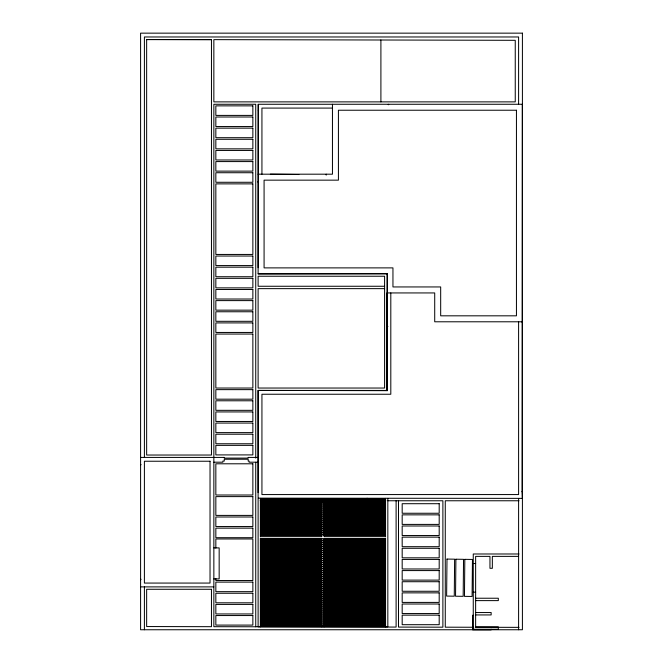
<?xml version="1.0" encoding="UTF-8"?>
<svg xmlns="http://www.w3.org/2000/svg" width="663" height="663" viewBox="0 0 663 663"><rect width="100%" height="100%" fill="white"/><g stroke="black" fill="none" stroke-linecap="round" stroke-linejoin="round"><path stroke-width="0.99" d="M388.178 104.505L388.651 104.746L388.651 104.265M390.805 292.938L390.805 394.245L261.935 394.245L261.935 494.565L518.599 494.565L518.599 321.787M258.355 498.145L522.411 498.377L522.411 492.054L521.938 491.581L522.411 491.581L522.411 104.265L258.114 104.265L258.114 110.108L258.595 110.588L258.114 110.588L258.114 267.686M258.114 182.292L258.114 181.505M258.355 104.505L258.114 273.852L387.225 273.612L387.225 390.664L258.114 390.424L258.114 492.054L258.595 492.534L258.114 492.534M522.411 104.265L522.171 491.581M387.225 390.664L387.225 273.612M366.747 498.377L367.534 498.377M146.647 39.631L211.464 39.631L211.464 455.033L146.647 455.033L146.647 39.49L211.464 39.631M332.453 108.086L261.935 108.086L261.935 174.187M258.114 174.187L332.453 174.187L332.453 104.265M298.864 174.526L270.347 174.187M258.114 273.852L386.985 273.852M384.598 286.259L258.114 286.259L258.114 276.239L384.598 276.239L384.598 388.037L258.114 388.037L258.114 288.645L384.598 288.645M386.985 292.938L434.713 292.938L434.713 321.787L522.411 321.787M522.411 322.259L521.938 321.787M386.985 326.353L387.921 326.353M387.325 354.871L387.325 381.001M386.985 382.195L387.325 353.677M140.589 457.42L224.268 457.42L224.268 458.1L248.177 458.1L248.177 457.42L258.114 457.42M213.851 462.194L222.859 462.194L222.859 461.067L224.268 461.067L224.268 459.244L248.177 459.244L248.177 461.067L249.106 461.067L249.106 462.194L258.114 462.194M140.589 464.581L141.062 464.581L140.589 465.061M260.393 498.609L385.559 498.609M260.393 499.032L385.559 499.032M260.393 499.894L385.559 499.894M260.393 500.598L385.559 500.598M260.178 500.764L385.816 500.764M387.872 500.764L442.884 500.764L442.884 627.19L398.496 627.082L398.496 500.764M519.005 500.764L445.271 500.764L445.271 627.19L473.258 627.256M260.393 501.013L385.559 501.013M260.393 501.874L385.559 501.874M260.393 502.579L321.422 502.579M323.494 502.579L385.559 502.579M260.393 503.002L385.559 503.002M260.393 503.855L321.422 503.855M323.494 503.855L385.559 503.855M260.393 504.56L321.422 504.56M323.494 504.56L385.559 504.56M260.393 504.982L385.559 504.982M260.393 505.836L321.422 505.836M323.494 505.836L385.559 505.836M260.393 506.54L321.422 506.54M323.494 506.54L385.559 506.54M260.393 506.963L385.559 506.963M260.393 507.825L321.422 507.825M323.494 507.825L385.559 507.825M260.393 508.529L321.422 508.529M323.494 508.529L385.559 508.529M260.393 508.944L385.559 508.944M260.393 509.806L321.422 509.806M323.494 509.806L385.559 509.806M260.393 510.51L321.422 510.51M323.494 510.51L385.559 510.51M260.393 510.933L385.559 510.933M260.393 511.786L321.422 511.786M323.494 511.786L385.559 511.786M260.393 512.491L321.422 512.491M323.494 512.491L385.559 512.491M260.393 512.913L385.559 512.913M260.393 513.767L321.422 513.767M323.494 513.767L385.559 513.767M260.393 514.471L321.422 514.471M323.494 514.471L385.559 514.471M260.393 514.894L385.559 514.894M260.393 515.756L321.422 515.756M323.494 515.756L385.559 515.756M260.393 516.46L321.422 516.46M323.494 516.46L385.559 516.46M260.393 516.875L385.559 516.875M260.393 517.737L321.422 517.737M323.494 517.737L385.559 517.737M260.393 518.441L321.422 518.441M323.494 518.441L385.559 518.441M260.393 518.864L385.559 518.864M260.393 519.717L321.422 519.717M323.494 519.717L385.559 519.717M260.393 520.422L321.422 520.422M323.494 520.422L385.559 520.422M260.393 520.845L385.559 520.845M260.393 521.698L321.422 521.698M323.494 521.698L385.559 521.698M260.393 522.403L321.422 522.403M323.494 522.403L385.559 522.403M260.393 522.825L385.559 522.825M260.393 523.687L321.422 523.687M323.494 523.687L385.559 523.687M260.393 524.392L321.422 524.392M323.494 524.392L385.559 524.392M260.393 524.806L385.559 524.806M260.393 525.668L321.422 525.668M323.494 525.668L385.559 525.668M260.393 526.372L321.422 526.372M323.494 526.372L385.559 526.372M260.393 526.795L385.559 526.795M260.393 527.649L321.422 527.649M323.494 527.649L385.559 527.649M260.393 528.353L321.422 528.353M323.494 528.353L385.559 528.353M260.393 528.776L385.559 528.776M260.393 529.629L321.422 529.629M323.494 529.629L385.559 529.629M260.393 530.334L321.422 530.334M323.494 530.334L385.559 530.334M260.393 530.756L385.559 530.756M260.393 531.618L321.422 531.618M323.494 531.618L385.559 531.618M260.393 532.323L321.422 532.323M323.494 532.323L385.559 532.323M260.393 532.737L385.559 532.737M260.393 533.599L321.422 533.599M323.494 533.599L385.559 533.599M260.393 534.303L321.422 534.303M323.494 534.303L385.559 534.303M260.393 534.726L385.559 534.726M260.393 535.58L321.422 535.58M323.494 535.58L385.559 535.58M260.393 538.688L385.559 538.688M260.393 539.036L321.82 539.036L321.82 626.792M385.559 539.036L324.099 539.036L324.099 626.792M260.393 539.549L321.422 539.549M323.494 539.549L385.559 539.549M260.393 540.254L321.422 540.254M323.494 540.254L385.559 540.254M260.393 540.668L385.559 540.668M260.393 541.53L321.422 541.53M323.494 541.53L385.559 541.53M260.393 542.235L321.422 542.235M323.494 542.235L385.559 542.235M260.393 542.657L385.559 542.657M260.393 543.511L321.422 543.511M323.494 543.511L385.559 543.511M260.393 544.215L321.422 544.215M323.494 544.215L385.559 544.215M260.393 544.638L385.559 544.638M260.393 545.492L321.422 545.492M323.494 545.492L385.559 545.492M260.393 546.196L321.422 546.196M323.494 546.196L385.559 546.196M260.393 546.619L385.559 546.619M260.393 547.481L321.422 547.481M323.494 547.481L385.559 547.481M213.851 547.895L219.163 547.895L219.163 578.923L213.851 578.923M260.393 548.185L321.422 548.185M323.494 548.185L385.559 548.185M260.393 548.599L385.559 548.599M260.393 549.461L321.422 549.461M323.494 549.461L385.559 549.461M260.393 550.166L321.422 550.166M323.494 550.166L385.559 550.166M260.393 550.588L385.559 550.588M260.393 551.442L321.422 551.442M323.494 551.442L385.559 551.442M260.393 552.146L321.422 552.146M323.494 552.146L385.559 552.146M260.393 552.569L385.559 552.569M260.393 553.423L321.422 553.423M323.494 553.423L385.559 553.423M519.013 553.986L473.258 553.986L473.258 629.253L498.311 629.253L498.311 626.866L475.636 626.866L475.636 556.373L489.957 556.373L489.957 568.299L492.344 568.299L492.344 556.373L518.599 556.373M260.393 554.127L321.422 554.127M323.494 554.127L385.559 554.127M260.393 554.55L385.559 554.55M260.393 555.412L321.422 555.412M323.494 555.412L385.559 555.412M260.393 556.116L321.422 556.116M323.494 556.116L385.559 556.116M260.393 556.53L385.559 556.53M260.393 557.392L321.422 557.392M323.494 557.392L385.559 557.392M260.393 558.097L321.422 558.097M323.494 558.097L385.559 558.097M260.393 558.519L385.559 558.519M260.393 559.373L321.422 559.373M323.494 559.373L385.559 559.373M260.393 560.078L321.422 560.078M323.494 560.078L385.559 560.078M260.393 560.5L385.559 560.5M260.393 561.354L321.422 561.354M323.494 561.354L385.559 561.354M260.393 562.058L321.422 562.058M323.494 562.058L385.559 562.058M260.393 562.481L385.559 562.481M260.393 563.343L321.422 563.343M323.494 563.343L385.559 563.343M473.258 563.525L475.636 563.525M260.393 564.047L321.422 564.047M323.494 564.047L385.559 564.047M260.393 564.462L385.559 564.462M260.393 565.324L321.422 565.324M323.494 565.324L385.559 565.324M260.393 566.028L321.422 566.028M323.494 566.028L385.559 566.028M260.393 566.451L385.559 566.451M260.393 567.304L321.422 567.304M323.494 567.304L385.559 567.304M260.393 568.009L321.422 568.009M323.494 568.009L385.559 568.009M260.393 568.431L385.559 568.431M260.393 569.285L321.422 569.285M323.494 569.285L385.559 569.285M260.393 569.989L321.422 569.989M323.494 569.989L385.559 569.989M260.393 570.412L385.559 570.412M260.393 571.274L321.422 571.274M323.494 571.274L385.559 571.274M260.393 571.978L321.422 571.978M323.494 571.978L385.559 571.978M260.393 572.401L385.559 572.401M260.393 573.255L321.422 573.255M323.494 573.255L385.559 573.255M260.393 573.959L321.422 573.959M323.494 573.959L385.559 573.959M260.393 574.382L385.559 574.382M260.393 575.235L321.422 575.235M323.494 575.235L385.559 575.235M260.393 575.94L321.422 575.94M323.494 575.94L385.559 575.94M260.393 576.362L385.559 576.362M260.393 577.216L321.422 577.216M323.494 577.216L385.559 577.216M260.393 577.921L321.422 577.921M323.494 577.921L385.559 577.921M260.393 578.343L385.559 578.343M260.393 579.205L321.422 579.205M323.494 579.205L385.559 579.205M140.589 579.247L141.062 579.247L140.589 579.727M260.393 579.91L321.422 579.91M323.494 579.91L385.559 579.91M260.393 580.332L385.559 580.332M260.393 581.186L321.422 581.186M323.494 581.186L385.559 581.186M260.393 581.89L321.422 581.89M323.494 581.89L385.559 581.89M260.393 582.313L385.559 582.313M260.393 583.167L321.422 583.167M323.494 583.167L385.559 583.167M260.393 583.871L321.422 583.871M323.494 583.871L385.559 583.871M260.393 584.294L385.559 584.294M260.393 585.147L321.422 585.147M323.494 585.147L385.559 585.147M260.393 585.86L321.422 585.86M323.494 585.86L385.559 585.86M260.393 586.274L385.559 586.274M140.589 586.888L213.851 586.888M260.393 587.136L321.422 587.136M323.494 587.136L385.559 587.136M260.393 587.841L321.422 587.841M323.494 587.841L385.559 587.841M260.393 588.263L385.559 588.263M260.393 589.117L321.422 589.117M323.494 589.117L385.559 589.117M260.393 589.821L321.422 589.821M323.494 589.821L385.559 589.821M260.393 590.244L385.559 590.244M260.393 591.098L321.422 591.098M323.494 591.098L385.559 591.098M260.393 591.802L321.422 591.802M323.494 591.802L385.559 591.802M473.258 592.167L475.636 592.167M260.393 592.225L385.559 592.225M260.393 593.078L321.422 593.078M323.494 593.078L385.559 593.078M260.393 593.791L321.422 593.791M323.494 593.791L385.559 593.791M260.393 594.205L385.559 594.205M260.393 595.067L321.422 595.067M323.494 595.067L385.559 595.067M260.393 595.772L321.422 595.772M323.494 595.772L385.559 595.772M260.393 596.194L385.559 596.194M260.393 597.048L321.422 597.048M323.494 597.048L385.559 597.048M260.393 597.753L321.422 597.753M323.494 597.753L385.559 597.753M260.393 598.175L385.559 598.175M475.636 598.233L498.311 598.233L498.311 600.62L475.636 600.62M260.393 599.029L321.422 599.029M323.494 599.029L385.559 599.029M260.393 599.733L321.422 599.733M323.494 599.733L385.559 599.733M260.393 600.156L385.559 600.156M260.393 601.01L321.422 601.01M323.494 601.01L385.559 601.01M260.393 601.722L321.422 601.722M323.494 601.722L385.559 601.722M260.393 602.137L385.559 602.137M260.393 602.576L321.422 602.576M323.494 602.576L385.559 602.576M260.393 602.999L321.422 602.999M323.494 602.999L385.559 602.999M260.393 603.703L321.422 603.703M323.494 603.703L385.559 603.703M260.393 604.126L385.559 604.126M260.393 604.557L321.422 604.557M323.494 604.557L385.559 604.557M260.393 604.979L321.422 604.979M323.494 604.979L385.559 604.979M260.393 605.684L321.422 605.684M323.494 605.684L385.559 605.684M260.393 606.106L385.559 606.106M260.393 606.537L321.422 606.537M323.494 606.537L385.559 606.537M260.393 606.96L321.422 606.96M323.494 606.96L385.559 606.96M260.393 607.664L321.422 607.664M323.494 607.664L385.559 607.664M260.393 608.087L385.559 608.087M260.393 608.526L321.422 608.526M323.494 608.526L385.559 608.526M260.393 608.941L321.422 608.941M323.494 608.941L385.559 608.941M260.393 609.653L321.422 609.653M323.494 609.653L385.559 609.653M260.393 610.068L385.559 610.068M260.393 610.507L321.422 610.507M323.494 610.507L385.559 610.507M260.393 610.93L321.422 610.93M323.494 610.93L385.559 610.93M260.393 611.634L321.422 611.634M323.494 611.634L385.559 611.634M260.393 612.057L385.559 612.057M260.393 612.488L321.422 612.488M323.494 612.488L385.559 612.488M475.636 612.546L491.15 612.546L491.15 614.933L475.636 614.933M260.393 612.91L321.422 612.91M323.494 612.91L385.559 612.91M260.393 613.615L321.422 613.615M323.494 613.615L385.559 613.615M260.393 614.037L385.559 614.037M260.393 614.468L321.422 614.468M323.494 614.468L385.559 614.468M260.393 614.891L321.422 614.891M323.494 614.891L385.559 614.891M473.258 615.256L472.661 615.256L472.661 629.85L491.15 629.85L491.15 629.253M260.393 615.595L321.422 615.595M323.494 615.595L385.559 615.595M260.393 616.018L385.559 616.018M260.393 616.457L321.422 616.457M323.494 616.457L385.559 616.457M260.393 616.872L321.422 616.872M323.494 616.872L385.559 616.872M260.393 617.585L321.422 617.585M323.494 617.585L385.559 617.585M260.393 617.999L385.559 617.999M260.393 618.438L321.422 618.438M323.494 618.438L385.559 618.438M260.393 618.861L321.422 618.861M323.494 618.861L385.559 618.861M260.393 619.565L321.422 619.565M323.494 619.565L385.559 619.565M260.393 619.988L385.559 619.988M260.393 620.419L321.422 620.419M323.494 620.419L385.559 620.419M260.393 620.841L321.422 620.841M323.494 620.841L385.559 620.841M260.393 621.546L321.422 621.546M323.494 621.546L385.559 621.546M260.393 621.969L385.559 621.969M260.393 622.4L321.422 622.4M323.494 622.4L385.559 622.4M260.393 622.822L321.422 622.822M323.494 622.822L385.559 622.822M260.393 623.527L321.422 623.527M323.494 623.527L385.559 623.527M260.393 623.949L385.559 623.949M260.393 624.389L321.422 624.389M323.494 624.389L385.559 624.389M260.393 624.803L321.422 624.803M323.494 624.803L385.559 624.803M260.393 625.516L321.422 625.516M323.494 625.516L385.559 625.516M260.393 625.93L385.559 625.93M260.393 626.369L385.559 626.369M380.902 40.004L213.851 39.639L213.851 101.878L515.25 101.878L515.25 40.31L380.902 40.004L380.902 101.878M475.288 627.264L519.013 627.364M522.411 498.377L522.171 492.054M518.599 104.265L518.599 36.971L144.401 36.971L144.401 457.42M518.599 498.377L518.599 629.751M396.109 500.764L396.109 627.074L213.851 626.692L213.851 104.265L255.736 104.265L255.736 458.133M387.83 498.377L387.83 626.792L258.114 626.792L258.114 390.424L386.985 390.424L386.985 293.411L387.465 292.938M385.559 498.377L385.559 536.682L324.099 536.682L324.099 501.684L321.82 501.684L321.82 536.682L260.393 536.682L260.393 498.377M385.559 538.265L385.559 626.792M326.188 174.187L326.188 175.123M260.393 538.265L260.393 626.792M255.736 462.268L255.736 626.784M215.84 548.094L215.84 538.969L252.86 538.969L252.86 580.523L215.84 580.523L215.84 578.492M144.401 586.888L144.401 629.751M516.444 110.232L516.444 315.82L440.68 315.82L440.68 286.946L392.952 286.946L392.952 267.885L264.081 267.885L264.081 180.154L338.42 180.154L338.42 110.232L516.444 110.232M446.995 559.066L446.622 596.078L454.263 596.194L454.627 559.182L446.995 559.066M455.904 559.207L455.539 596.211L463.172 596.335L463.545 559.323L455.904 559.207M464.821 559.34L464.456 596.352L472.089 596.468L472.462 559.464L464.821 559.34M522.411 33.15L140.589 33.15L140.589 629.751L522.411 629.751L522.411 33.15M252.86 105.865L215.84 105.865L215.84 115.403L252.86 115.403L252.86 105.865M252.86 117.003L215.84 117.003L215.84 126.55L252.86 126.55L252.86 117.003M252.86 128.15L215.84 128.15L215.84 137.697L252.86 137.697L252.86 128.15M252.86 139.296L215.84 139.296L215.84 148.844L252.86 148.844L252.86 139.296M252.86 150.443L215.84 150.443L215.84 159.982L252.86 159.982L252.86 150.443M252.86 161.581L215.84 161.581L215.84 171.129L252.86 171.129L252.86 161.581M252.86 172.728L215.84 172.728L215.84 182.275L252.86 182.275L252.86 172.728M252.86 183.875L215.84 183.875L215.84 254.443L252.86 254.443L252.86 183.875M252.86 256.042L215.84 256.042L215.84 265.581L252.86 265.581L252.86 256.042M252.86 267.181L215.84 267.181L215.84 276.728L252.86 276.728L252.86 267.181M252.86 278.327L215.84 278.327L215.84 287.875L252.86 287.875L252.86 278.327M252.86 289.474L215.84 289.474L215.84 299.021L252.86 299.021L252.86 289.474M252.86 300.612L215.84 300.612L215.84 310.16L252.86 310.16L252.86 300.612M252.86 311.759L215.84 311.759L215.84 321.306L252.86 321.306L252.86 311.759M252.86 322.906L215.84 322.906L215.84 332.453L252.86 332.453L252.86 322.906M252.86 334.053L215.84 334.053L215.84 388.037L252.86 388.037L252.86 334.053M252.86 389.637L215.84 389.637L215.84 399.184L252.86 399.184L252.86 389.637M252.86 400.784L215.84 400.784L215.84 410.331L252.86 410.331L252.86 400.784M252.86 411.93L215.84 411.93L215.84 421.469L252.86 421.469L252.86 411.93M252.86 423.069L215.84 423.069L215.84 432.616L252.86 432.616L252.86 423.069M252.86 434.215L215.84 434.215L215.84 443.762L252.86 443.762L252.86 434.215M252.86 445.362L215.84 445.362L215.84 454.909L252.86 454.909L252.86 445.362M210.03 461.241L144.401 461.241L144.401 583.067L210.03 583.067L210.03 461.241M252.86 463.793L215.84 463.793L215.84 495.012L252.86 495.012L252.86 463.793M252.86 496.612L215.84 496.612L215.84 515.4L252.86 515.4L252.86 496.612M439.196 503.706L402.184 503.706L402.184 513.253L439.196 513.253L439.196 503.706M439.196 514.853L402.184 514.853L402.184 524.4L439.196 524.4L439.196 514.853M252.86 516.999L215.84 516.999L215.84 526.546L252.86 526.546L252.86 516.999M439.196 525.999L402.184 525.999L402.184 535.538L439.196 535.538L439.196 525.999M252.86 528.146L215.84 528.146L215.84 537.693L252.86 537.693L252.86 528.146M439.196 537.138L402.184 537.138L402.184 546.685L439.196 546.685L439.196 537.138M439.196 548.284L402.184 548.284L402.184 557.832L439.196 557.832L439.196 548.284M439.196 559.431L402.184 559.431L402.184 568.978L439.196 568.978L439.196 559.431M439.196 570.578L402.184 570.578L402.184 580.117L439.196 580.117L439.196 570.578M439.196 581.716L402.184 581.716L402.184 591.263L439.196 591.263L439.196 581.716M252.86 582.114L215.84 582.114L215.84 591.661L252.86 591.661L252.86 582.114M211.464 589.274L146.647 589.274L146.647 626.543L211.464 626.684L211.464 589.274M439.196 592.863L402.184 592.863L402.184 602.41L439.196 602.41L439.196 592.863M252.86 593.261L215.84 593.261L215.84 602.808L252.86 602.808L252.86 593.261M439.196 604.01L402.184 604.01L402.184 613.557L439.196 613.557L439.196 604.01M252.86 604.407L215.84 604.407L215.84 613.955L252.86 613.955L252.86 604.407M439.196 615.156L402.184 615.156L402.184 624.695L439.196 624.695L439.196 615.156M252.86 615.546L215.84 615.546L215.84 625.093L252.86 625.093L252.86 615.546"/></g></svg>
